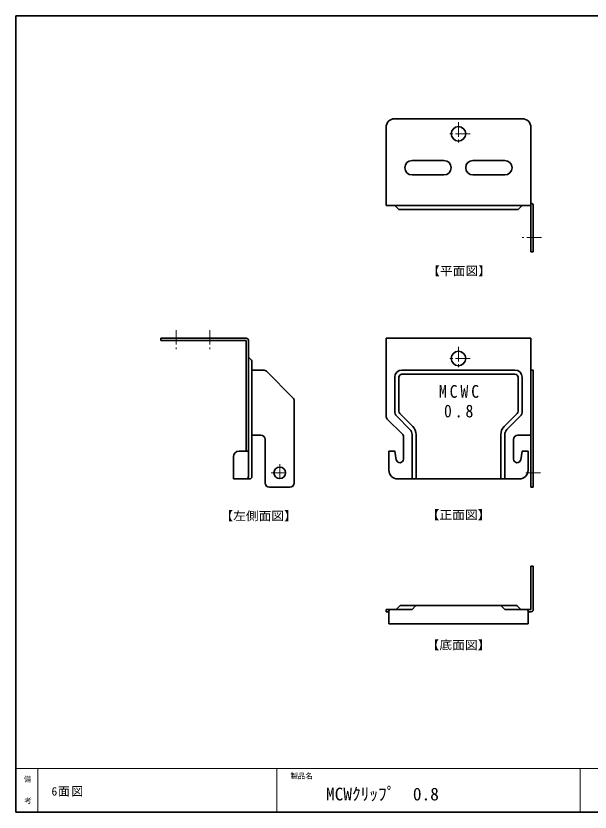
# Model space of a CAD drawing. Units: millimetres on the paper. Extents: x -405 to 411, y -913 to 286.
# Drawn here: x 21.4 to 219.6, y -615.7 to -340.7 of the extents above; entities that cross this region are included whole.
import ezdxf
from ezdxf.enums import TextEntityAlignment as Align

# ---------------------------------------------------------------- set-up
doc = ezdxf.new("R2010")
doc.units = ezdxf.units.MM
doc.linetypes.add('CHAIN1', pattern=[8, 5, -1, 1, -1])
for name, color, linetype, lineweight in [('0-1_本体', 7, 'Continuous', 35), ('0-8_寸法線', 4, 'Continuous', 18), ('F-0_枠図面', 4, 'Continuous', 18), ('F-2_文字1', 4, 'Continuous', 18)]:
    doc.layers.add(name, color=color, linetype=linetype, lineweight=lineweight)
doc.layers.add('0-5_刻印', color=3, linetype='Continuous')
doc.layers.add('F-3_文字2', color=7, linetype='Continuous')
doc.styles.add('ＭＳ ゴシック', font='')
doc.styles.get('ＭＳ ゴシック').set_extended_font_data('MS Gothic')

msp = doc.modelspace()

# ---------------------------------------------------------------- linework, layer by layer
at = {"layer": '0-1_本体'}
for p, q in [((196.154, -376.246), (152.154, -376.246)), ((149.154, -379.246), (149.154, -406.246)), ((199.154, -379.246), (199.154, -406.246)), ((158.154, -390.646), (169.154, -390.646)), ((179.154, -390.646), (190.154, -390.646)), ((169.154, -395.646), (158.154, -395.646)), ((190.154, -395.646), (179.154, -395.646)), ((149.154, -406.246), (199.154, -406.246)), ((152.154, -406.246), (153.554, -407.646)), ((194.754, -407.646), (196.154, -406.246)), ((199.154, -422.246), (199.154, -406.246)), ((199.954, -406.246), (199.954, -422.246)), ((153.554, -407.646), (194.754, -407.646)), ((199.154, -422.246), (199.954, -422.246)), ((71.477, -452.044), (71.477, -452.844)), ((100.877, -452.044), (71.477, -452.044)), ((100.877, -452.844), (71.477, -452.844)), ((100.877, -452.844), (100.877, -491.044)), ((101.677, -499.844), (101.677, -452.844)), ((149.154, -452.044), (199.154, -452.044)), ((149.154, -478.923), (149.154, -452.044)), ((199.154, -476.201), (199.154, -452.044)), ((102.701, -459.668), (101.677, -458.644)), ((102.877, -499.844), (102.877, -460.092)), ((106.856, -463.044), (102.877, -463.044)), ((117.038, -472.605), (107.916, -463.483)), ((193.654, -463.044), (154.654, -463.044)), ((193.654, -464.444), (154.654, -464.444)), ((199.754, -463.044), (199.154, -463.044)), ((199.954, -463.044), (199.154, -463.044)), ((199.154, -463.444), (199.154, -503.544)), ((199.954, -463.044), (199.954, -503.544)), ((152.154, -465.544), (152.154, -477.266)), ((153.554, -477.266), (153.554, -465.544)), ((194.754, -477.266), (194.754, -465.544)), ((196.154, -465.544), (196.154, -477.266)), ((117.477, -473.665), (117.477, -502.044)), ((158.411, -482.579), (153.876, -478.044)), ((189.896, -482.579), (194.431, -478.044)), ((154.714, -485.105), (149.593, -479.983)), ((157.421, -483.569), (152.886, -479.034)), ((190.886, -483.569), (195.421, -479.034)), ((105.977, -485.544), (102.877, -485.544)), ((155.154, -486.165), (155.154, -493.544)), ((158.154, -485.337), (158.154, -500.644)), ((159.554, -485.337), (159.554, -500.644)), ((188.754, -500.644), (188.754, -485.337)), ((190.154, -500.644), (190.154, -485.337)), ((194.654, -485.544), (199.154, -485.544)), ((107.477, -487.044), (107.477, -502.044)), ((193.154, -487.044), (193.154, -493.544)), ((98.477, -491.044), (101.477, -491.044)), ((150.154, -497.644), (150.154, -491.044)), ((198.154, -497.644), (198.154, -491.044)), ((96.477, -493.044), (96.477, -500.644)), ((155.154, -493.544), (155.154, -493.794)), ((193.154, -493.544), (193.154, -493.794)), ((102.077, -500.644), (96.477, -500.644)), ((195.154, -500.644), (153.154, -500.644)), ((115.977, -503.544), (108.977, -503.544)), ((199.154, -503.544), (199.954, -503.544)), ((199.154, -530.741), (199.154, -545.741)), ((199.154, -530.741), (199.954, -530.741)), ((199.954, -545.741), (199.954, -530.741)), ((194.005, -544.341), (154.302, -544.341)), ((149.154, -545.741), (158.154, -545.741)), ((149.154, -545.741), (149.154, -546.541)), ((150.154, -546.541), (149.154, -546.541)), ((150.154, -546.341), (150.154, -550.741)), ((153.878, -544.517), (152.654, -545.741)), ((159.378, -544.517), (158.154, -545.741)), ((188.929, -544.517), (190.154, -545.741)), ((199.154, -545.741), (190.154, -545.741)), ((194.429, -544.517), (195.654, -545.741)), ((198.154, -546.341), (198.154, -550.741)), ((199.154, -546.541), (198.154, -546.541)), ((198.154, -550.741), (150.154, -550.741))]:
    msp.add_line(p, q, dxfattribs=at)
at = {"layer": '0-1_本体', "color": 4, "linetype": 'CHAIN1', "lineweight": 18}
for p, q in [((174.154, -377.446), (174.154, -385.446)), ((178.154, -381.446), (170.154, -381.446)), ((202.754, -417.246), (196.154, -417.246)), ((76.677, -449.244), (76.677, -455.844)), ((88.377, -449.244), (88.377, -455.844)), ((174.154, -455.044), (174.154, -463.044)), ((178.154, -459.044), (170.154, -459.044)), ((112.477, -495.544), (112.477, -501.544)), ((109.477, -498.544), (115.477, -498.544)), ((202.454, -498.544), (196.454, -498.544))]:
    msp.add_line(p, q, dxfattribs=at)
at = {"layer": '0-1_本体'}
for points in [[(152.673, -494.011), (152.149, -491.044), (150.154, -491.044)], [(195.635, -494.011), (196.158, -491.044), (198.154, -491.044)]]:
    msp.add_lwpolyline(points, dxfattribs=at)
for centre, radius in [((174.154, -381.446), 2.5), ((174.154, -459.044), 2.5), ((112.477, -498.544), 2)]:
    msp.add_circle(centre, radius, dxfattribs=at)
for centre, radius, start, end in [((152.154, -379.246), 3, 90, 180), ((196.154, -379.246), 3, 0, 90), ((158.154, -393.146), 2.5, 90, 270), ((169.154, -393.146), 2.5, 270, 90), ((179.154, -393.146), 2.5, 90, 270), ((190.154, -393.146), 2.5, 270, 90), ((199.154, -406.246), 0.8, 0, 90), ((100.877, -452.844), 0.8, 360, 90), ((102.277, -460.092), 0.6, 0, 45), ((106.856, -464.544), 1.5, 45, 90), ((154.654, -465.544), 2.5, 90, 180), ((154.654, -465.544), 1.1, 90, 180), ((193.654, -465.544), 2.5, 0, 90), ((193.654, -465.544), 1.1, 0, 90), ((115.977, -473.665), 1.5, 0, 45), ((154.654, -477.266), 2.5, 180, 225), ((154.654, -477.266), 1.1, 180, 225), ((193.654, -477.266), 1.1, 315, 0), ((193.654, -477.266), 2.5, 315, 0), ((150.654, -478.923), 1.5, 180, 225), ((155.654, -485.337), 2.5, 0, 45), ((155.654, -485.337), 3.9, 0, 45), ((192.654, -485.337), 3.9, 135, 180), ((192.654, -485.337), 2.5, 135, 180), ((105.977, -487.044), 1.5, 0, 90), ((153.654, -486.165), 1.5, 0, 45), ((194.654, -487.044), 1.5, 90, 180), ((98.477, -493.044), 2, 90, 180), ((153.904, -493.794), 1.25, 190, 0), ((194.404, -493.794), 1.25, 180, 350), ((153.154, -497.644), 3, 180, 270), ((195.154, -497.644), 3, 270, 0), ((100.877, -499.844), 0.8, 270, 0), ((102.077, -499.844), 0.8, 270, 0), ((108.977, -502.044), 1.5, 180, 270), ((115.977, -502.044), 1.5, 270, 0), ((154.302, -544.941), 0.6, 90, 135), ((159.802, -544.941), 0.6, 90, 135), ((188.505, -544.941), 0.6, 45, 90), ((194.005, -544.941), 0.6, 45, 90), ((150.754, -546.341), 0.6, 90, 180), ((197.554, -546.341), 0.6, 0, 90), ((199.154, -545.741), 0.8, 270, 0)]:
    msp.add_arc(centre, radius, start, end, dxfattribs=at)
at = {"layer": 'F-0_枠図面', "color": 7, "lineweight": 35}
msp.add_line((21.431, -340.729), (410.931, -340.729), dxfattribs=at)
at = {"layer": 'F-0_枠図面'}
for p, q in [((21.431, -600.729), (410.931, -600.729)), ((28.931, -600.729), (28.931, -615.729)), ((111.431, -600.729), (111.431, -615.729)), ((216.181, -600.729), (216.181, -615.729))]:
    msp.add_line(p, q, dxfattribs=at)
at = {"layer": 'F-0_枠図面', "color": 7, "lineweight": 35}
msp.add_lwpolyline([(21.431, -340.729), (21.431, -615.729), (410.931, -615.729)], dxfattribs=at)

# ---------------------------------------------------------------- texts
at = {"layer": '0-5_刻印', "char_height": 4.399, "attachment_point": 7, "style": 'ＭＳ ゴシック'}
for s, insert in [('\\T1.38;\\W0.9;MCWC', (167.404, -472.698)), ('\\T1.38;\\W0.9;0.8', (169.154, -479.468))]:
    msp.add_mtext(s, dxfattribs=dict(at, insert=insert))
at = {"layer": '0-8_寸法線', "color": 7, "style": 'ＭＳ ゴシック', "width": 1.1}
for s, p in [('【平面図】', (163.368, -431.182)), ('【正面図】', (163.175, -515.449)), ('【左側面図】', (91.973, -515.797)), ('【底面図】', (163.157, -560.373))]:
    msp.add_text(s, height=2.933, dxfattribs=at).set_placement(p, align=Align.BOTTOM_LEFT)
at = {"layer": 'F-2_文字1', "color": 7, "style": 'ＭＳ ゴシック'}
for s, p in [('製品名', (116.158, -604.731)), ('備', (24.142, -605.816)), ('考', (24.321, -613.239))]:
    msp.add_text(s, height=1.833, dxfattribs=at).set_placement(p, align=Align.BOTTOM_LEFT)
at = {"layer": 'F-3_文字2', "style": 'ＭＳ ゴシック'}
msp.add_text('MCWｸﾘｯﾌﾟ\u30000.8', height=4.399, dxfattribs=at).set_placement((128.432, -613.02), align=Align.BOTTOM_LEFT)
at = {"layer": 'F-3_文字2', "insert": (33.695, -610.361), "char_height": 2.933, "attachment_point": 7, "style": 'ＭＳ ゴシック'}
msp.add_mtext('\\T1.15;6面図', dxfattribs=at)

doc.saveas('drawing.dxf')
